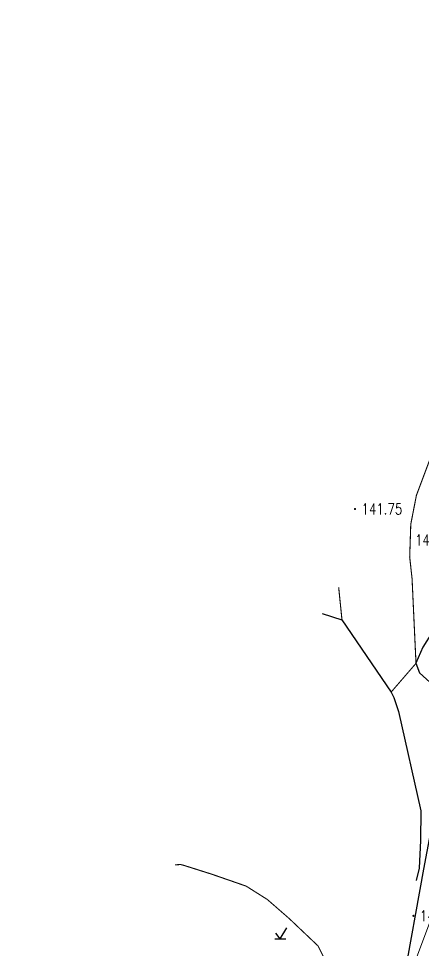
# Model space of a CAD drawing. Extents: x 529262 to 576451, y 2694391 to 2717535.
# Drawn here: x 562826.3 to 562863.6, y 2709551.8 to 2709637.8 of the extents above; entities that cross this region are included whole.
import ezdxf
from ezdxf.enums import TextEntityAlignment as Align

# ---------------------------------------------------------------- set-up
doc = ezdxf.new("R2010")
doc.units = 0
for name, color, linetype in [('DMTZ', 8, 'Continuous'), ('GCD', 8, 'Continuous'), ('ZBTZ', 8, 'Continuous'), ('道路中线_04护管挡墙', 7, 'Continuous')]:
    doc.layers.add(name, color=color, linetype=linetype)
doc.styles.add('HZ', font='rs.shx', dxfattribs={"width": 0.8, "bigfont": 'hztxt.shx'})
doc.linetypes.add('10421', pattern='A,2,[150,AAA.SHX,S=0.5,R=0,X=0,Y=0.5],1e-11', length=2)

# ---------------------------------------------------------------- blocks, each defined once
blk = doc.blocks.new('GC200')
at = {"linetype": 'Continuous', "const_width": 0.2, "flags": 128}
blk.add_lwpolyline([(-0.1, 0, 1), (0.1, 0, 1)], format="xyb", close=True, dxfattribs=at)
blk = doc.blocks.new('gc123')
at = {"color": 8}
for p, q in [((0, 0), (1.2, 2)), ((-1, 0), (1, 0)), ((0, 0), (-0.8, 1))]:
    blk.add_line(p, q, dxfattribs=at)

msp = doc.modelspace()

# ---------------------------------------------------------------- linework, layer by layer
at = {"layer": 'DMTZ', "linetype": '10421', "flags": 128}
for points in [[(562898.747, 2709646.288), (562899.078, 2709645.28), (562899.6, 2709642.868), (562900.503, 2709638.883), (562903.035, 2709635.142), (562903.427, 2709629.56), (562903.366, 2709619.168), (562899.379, 2709606.871), (562887.197, 2709601.021), (562875.623, 2709595.486), (562871.611, 2709587.164), (562865.534, 2709569.022), (562863.663, 2709559.249), (562861.79, 2709548.824), (562844.997, 2709531.346)], [(562872.315, 2709607.686), (562872.458, 2709605.559), (562872.354, 2709604.974), (562871.951, 2709604.027), (562870.058, 2709601.554), (562869.436, 2709600.188), (562867.474, 2709591.211), (562864.492, 2709581.159), (562863.609, 2709579.756), (562862.979, 2709578.251), (562863.306, 2709577.376), (562865.903, 2709575.027), (562867.045, 2709573.62)], [(562854.322, 2709582.865), (562856.145, 2709582.257), (562860.676, 2709575.587), (562860.947, 2709575.102), (562861.356, 2709573.8)], [(562861.356, 2709573.8), (562863.43, 2709564.632), (562863.399, 2709561.89), (562863.269, 2709559.332), (562862.982, 2709558.191)]]:
    msp.add_lwpolyline(points, dxfattribs=at)
at = {"layer": 'ZBTZ', "linetype": 'Continuous', "const_width": 0.1, "flags": 128}
for points in [[(562862.979, 2709578.251), (562862.616, 2709586.071), (562862.397, 2709588.068), (562862.497, 2709591.1), (562863.017, 2709593.77), (562864.3, 2709597.186), (562865.474, 2709599.068), (562866.926, 2709600.887), (562872.354, 2709604.974)], [(562856.145, 2709582.257), (562855.837, 2709585.28)], [(562840.732, 2709559.638), (562841.248, 2709559.666), (562841.634, 2709559.56), (562844.147, 2709558.763), (562847.295, 2709557.671), (562849.254, 2709556.433), (562851.26, 2709554.685), (562853.93, 2709552.151), (562854.469, 2709551.081)]]:
    msp.add_lwpolyline(points, dxfattribs=at)
at = {"layer": 'ZBTZ', "linetype": 'Continuous', "const_width": 0.1, "elevation": 142.501, "flags": 128}
msp.add_lwpolyline([(562860.676, 2709575.587), (562862.979, 2709578.251)], dxfattribs=at)
at = {"layer": '道路中线_04护管挡墙', "color": 8, "lineweight": 0}
msp.add_lwpolyline([(562831.144, 2709436.564), (562828.379, 2709461.837, 0.024304), (562827.69, 2709466.174), (562827.245, 2709468.303, -0.10742), (562827.395, 2709487.333), (562827.5, 2709487.799, -0.103751), (562833.439, 2709500.795), (562845.928, 2709517.73, 0.039614), (562849.704, 2709523.803), (562859.833, 2709543.402, 0.029913), (562862.023, 2709548.342), (562870.369, 2709570.688, -0.042995), (562874.404, 2709579.185), (562874.728, 2709579.738, -0.10904), (562890.768, 2709597.077), (562896.046, 2709600.743, 0.095078), (562902.686, 2709607.534, 0.174366), (562906.425, 2709622.857), (562903.93, 2709646.313, -0.114785)], format="xyb", dxfattribs=at)

# ---------------------------------------------------------------- block references
at = {"layer": 'GCD', "linetype": 'Continuous'}
ref = msp.add_blockref('GC200', (562857.343, 2709592.51, 141.748), dxfattribs=dict(at, xscale=0.5, yscale=0.5, zscale=0.5))
ref.add_attrib('height', '141.75', dxfattribs={"linetype": 'Continuous', "height": 1, "style": 'HZ', "width": 0.8}).set_placement((562857.943, 2709592.51, 141.748), align=Align.MIDDLE_LEFT)
ref = msp.add_blockref('GC200', (562864.879, 2709590.836, 141.512), dxfattribs=dict(at, xscale=0.5, yscale=0.5, zscale=0.5))
ref.add_attrib('height', '141.51', dxfattribs={"linetype": 'Continuous', "height": 1, "style": 'HZ', "width": 0.8}).set_placement((562862.89, 2709589.644, 141.512), align=Align.MIDDLE_LEFT)
ref = msp.add_blockref('GC200', (562862.736, 2709554.928, 142.35), dxfattribs=dict(at, xscale=0.5, yscale=0.5, zscale=0.5))
ref.add_attrib('height', '142.35', dxfattribs={"linetype": 'Continuous', "height": 1, "style": 'HZ', "width": 0.8}).set_placement((562863.336, 2709554.928, 142.35), align=Align.MIDDLE_LEFT)
at = {"layer": 'ZBTZ', "linetype": 'Continuous', "xscale": 0.5, "yscale": 0.5}
msp.add_blockref('gc123', (562850.447, 2709552.812), dxfattribs=at)

doc.saveas('drawing.dxf')
